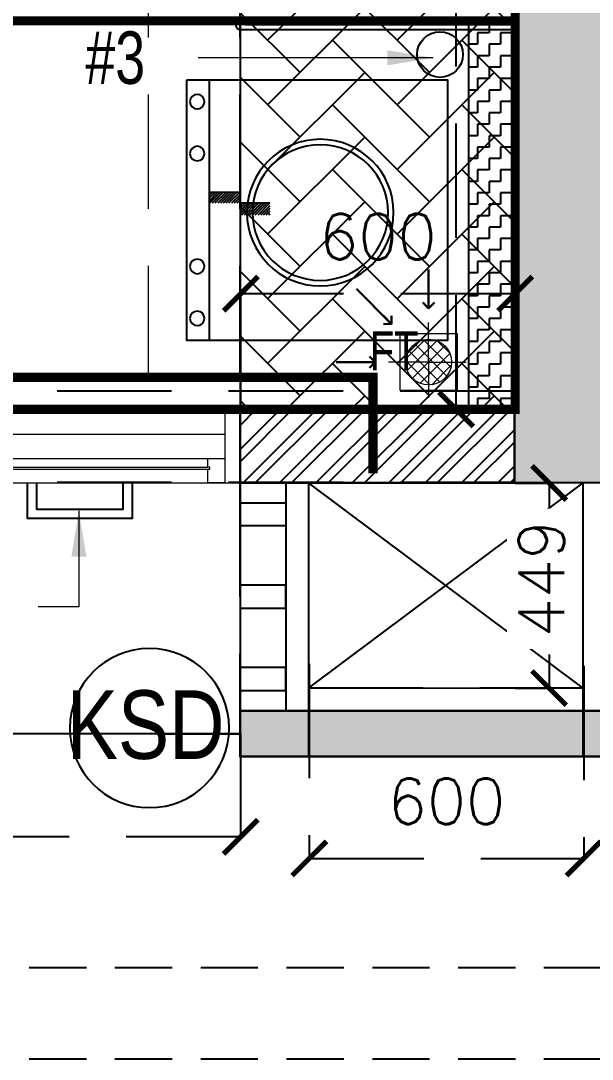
# Model space of a CAD drawing. Header units: millimetres. Extents: x 1135099 to 1230264, y -5736945 to -5695799.
# Drawn here: x 1195602 to 1196851, y -5720871 to -5718599 of the extents above; entities that cross this region are included whole.
import ezdxf
from ezdxf.enums import TextEntityAlignment as Align

# ---------------------------------------------------------------- set-up
doc = ezdxf.new("R2010")
doc.units = ezdxf.units.MM
doc.header["$LTSCALE"] = 1000
doc.header["$MEASUREMENT"] = 0
for name, pattern in [('$0$( Hidden )', [0.375, 0.25, -0.125]), ('3BHK-A$0$AUDIT_D_120904163729-0', [0]), ('3BHK-A$0$DASHED', [0.75, 0.5, -0.25]), ('AUDIT_D_120904163729-0', [0]), ('T8 - TYPICAL FLOOR CORE$0$HIDDEN', [0.375, 0.25, -0.125]), ('T8(T9 IS SIMILAR) - DIMENSION & TEXTING$0$HIDDEN', [0.375, 0.25, -0.125]), ('T8(T9 IS SIMILAR)$0$$0$HIDDEN', [0.375, 0.25, -0.125]), ('T8(T9 IS SIMILAR)$0$HIDDEN', [0.375, 0.25, -0.125])]:
    doc.linetypes.add(name, pattern=pattern)
doc.layers.get('0').update_dxf_attribs({"linetype": 'AUDIT_D_120904163729-0'})
for name, color, linetype in [('$0$a-beam 2', 50, 'Continuous'), ('3BHK-A$0$$0$a-KIT FIX', 251, 'Continuous'), ('3BHK-A$0$$0$A-SERVICES CUTOUT', 8, 'Continuous'), ('3BHK-A$0$$1$A-Elev Feature-Chajja', 13, 'Continuous'), ('3BHK-A$0$$1$CUT-OUT', 49, 'Continuous'), ('3BHK-A$0$A-DECK SUNK 125', 8, 'Continuous'), ('3BHK-A$0$A-HATCH -160', 251, '3BHK-A$0$AUDIT_D_120904163729-0'), ('3BHK-A$0$a-tile drop', 3, 'Continuous'), ('3BHK-A$0$APT PLANS-typ$0$TILEDROP', 3, 'Continuous'), ('3BHK-A$0$LEDGE WALL', 5, 'Continuous'), ('T8 - TYPICAL FLOOR CORE$0$A-SLAB SUNK-AC LEDGES', 251, 'T8 - TYPICAL FLOOR CORE$0$HIDDEN'), ('T8(T9 IS SIMILAR) - DIMENSION & TEXTING$0$A-DIMENSIONS', 2, 'T8(T9 IS SIMILAR) - DIMENSION & TEXTING$0$HIDDEN'), ('T8(T9 IS SIMILAR) - DIMENSION & TEXTING$1$a-window-no', 125, 'Continuous'), ('T8(T9 IS SIMILAR)$0$S-BEAM', 20, 'T8(T9 IS SIMILAR)$0$$0$HIDDEN'), ('T8_REFUGE COLUMNS$1$A-RCC COLS', 3, 'Continuous'), ('T8_TYPICAL COLUMNS$0$A-RCC COLS', 3, 'Continuous')]:
    doc.layers.add(name, color=color, linetype=linetype)
for name, color, linetype, lineweight in [('3BHK-A$0$$0$Window', 4, 'Continuous', 20), ('3BHK-A$0$$1$A-WALL- 160', 6, 'Continuous', 30), ('3BHK-A$0$A-AC PIPE', 151, 'Continuous', 20), ('3BHK-A$0$a-TOI-fixtures', 251, 'Continuous', 0), ('3BHK-A$0$A-WALL- 160', 6, 'Continuous', 30), ('T8(T9 IS SIMILAR) - DIMENSION & TEXTING$1$R0-18-10-2014-T1-1st Podium Floor Plan$0$Text', 2, 'Continuous', 0), ('T8(T9 IS SIMILAR)$0$D&W', 8, 'Continuous', 25), ('T8(T9 IS SIMILAR)$0$SCPL BEAM', 191, 'T8(T9 IS SIMILAR)$0$$0$HIDDEN', 13)]:
    doc.layers.add(name, color=color, linetype=linetype, lineweight=lineweight)
doc.layers.add('A-RERA CARPET AREA', color=30, linetype='Continuous', plot=False)
doc.layers.add('T8_REFUGE COLUMNS$1$COL-HATCH', color=7, linetype='Continuous', lineweight=25, true_color=0xa3a3a3)
doc.styles.add('3BHK-A$0$Romans 1', font='romans.shx', dxfattribs={"height": 100})
doc.styles.add('T8(T9 IS SIMILAR) - DIMENSION & TEXTING$0$Romans 1', font='romans.shx', dxfattribs={"height": 100})
doc.styles.add('T8(T9 IS SIMILAR) - DIMENSION & TEXTING$1$ARIAL ARROW', font='swisscl.ttf')
doc.styles.add('T8(T9 IS SIMILAR) - DIMENSION & TEXTING$1$LODHA STANDERD', font='sanss___.ttf')
doc.styles.add('T8(T9 IS SIMILAR) - DIMENSION & TEXTING$1$Tahoma', font='tahoma.ttf')
doc.dimstyles.new('3BHK-A$0$ALPINE S', dxfattribs={"dimscale": 0, "dimtxt": 100, "dimasz": 75, "dimexe": 0, "dimexo": 0, "dimgap": 75, "dimtad": 1, "dimdec": 0, "dimzin": 0, "dimdsep": 46, "dimtxsty": '3BHK-A$0$Romans 1', "dimblk": '3BHK-A$0$_ArchTick', "dimcen": 0.09, "dimclrd": 256, "dimclre": 256, "dimclrt": 7, "dimadec": 0, "dimazin": 0, "dimtfac": 1, "dimtdec": 0, "dimtofl": 0, "dimtmove": 1, "dimatfit": 0, "dimldrblk": '3BHK-A$0$_Open90', "dimfxl": 1, "dimtolj": 1, "dimtzin": 0, "dimarcsym": 0})
doc.dimstyles.new('T8(T9 IS SIMILAR) - DIMENSION & TEXTING$0$ALPINE S', dxfattribs={"dimscale": 0, "dimtxt": 100, "dimasz": 75, "dimexe": 0, "dimexo": 0, "dimgap": 75, "dimtad": 1, "dimdec": 0, "dimzin": 0, "dimdsep": 46, "dimtxsty": 'T8(T9 IS SIMILAR) - DIMENSION & TEXTING$0$Romans 1', "dimblk": 'T8(T9 IS SIMILAR) - DIMENSION & TEXTING$0$_ArchTick', "dimcen": 0.09, "dimclrd": 256, "dimclre": 256, "dimclrt": 7, "dimadec": 0, "dimazin": 0, "dimtfac": 1, "dimtdec": 0, "dimtofl": 0, "dimtmove": 1, "dimatfit": 0, "dimldrblk": 'T8(T9 IS SIMILAR) - DIMENSION & TEXTING$0$_Open90', "dimfxl": 1, "dimtolj": 1, "dimtzin": 0, "dimarcsym": 0})
doc.dimstyles.new('T8(T9 IS SIMILAR) - DIMENSION & TEXTING$1$SAMATA STD', dxfattribs={"dimtxt": 100, "dimasz": 50, "dimexe": 50, "dimexo": 50, "dimgap": 10, "dimtad": 0, "dimdec": 0, "dimrnd": 5, "dimzin": 0, "dimdsep": 46, "dimtxsty": 'T8(T9 IS SIMILAR) - DIMENSION & TEXTING$1$Tahoma', "dimblk": 'T8(T9 IS SIMILAR) - DIMENSION & TEXTING$1$_Origin2', "dimcen": -50, "dimdle": 50, "dimclrd": 7, "dimclre": 7, "dimclrt": 7, "dimadec": 0, "dimazin": 0, "dimtfac": 1, "dimtdec": 0, "dimtmove": 1, "dimatfit": 3, "dimfxl": 150, "dimtfill": 1, "dimtolj": 1, "dimtzin": 0, "dimlwd": -1, "dimlwe": -1, "dimarcsym": 0})

# ---------------------------------------------------------------- blocks, each defined once
blk = doc.blocks.new('$0$A$C76D3746F')
at = {"layer": '$0$a-beam 2', "color": 8, "linetype": '$0$( Hidden )', "ltscale": 0.5}
for p, q in [((-12599.80711363512, -10084.74847848155, -0.09401440869005448), (-9299.87048292812, -10084.80711367261)), ((-12599.807741442, -10284.74847848061, -0.09401440869005448), (-9299.871110734995, -10284.80711367261))]:
    blk.add_line(p, q, dxfattribs=at)
blk = doc.blocks.new('T8(T9 IS SIMILAR) - DIMENSION & TEXTING$0$_ArchTick')
at = {"color": 0, "linetype": 'ByBlock', "const_width": 0.15}
blk.add_lwpolyline([(-0.5, -0.5), (0.5, 0.5)], dxfattribs=at)
blk = doc.blocks.new('*D398')
at = {"layer": 'T8(T9 IS SIMILAR) - DIMENSION & TEXTING$0$A-DIMENSIONS', "linetype": 'T8(T9 IS SIMILAR) - DIMENSION & TEXTING$0$HIDDEN', "lineweight": -2, "transparency": 16777216}
for p, q in [((1196331.529810959, -5715473.890364932), (1196553.393906702, -5715473.890364932)), ((1196332.420367573, -5719448.555596146), (1196553.393906702, -5719448.555596146))]:
    blk.add_line(p, q, dxfattribs=at)
at = {"layer": 'T8(T9 IS SIMILAR) - DIMENSION & TEXTING$0$A-DIMENSIONS', "lineweight": -2, "transparency": 16777216}
blk.add_line((1196553.393906702, -5719448.555596146), (1196553.393906702, -5715473.890364932), dxfattribs=at)
at = {"layer": 'T8(T9 IS SIMILAR) - DIMENSION & TEXTING$0$A-DIMENSIONS', "linetype": 'ByBlock', "lineweight": -2, "transparency": 16777216, "xscale": 75, "yscale": 75, "zscale": 75}
for p, rotation in [((1196553.393906702, -5715473.890364932), 90), ((1196553.393906702, -5719448.555596146), 270)]:
    blk.add_blockref('T8(T9 IS SIMILAR) - DIMENSION & TEXTING$0$_ArchTick', p, dxfattribs=dict(at, rotation=rotation))
at = {"layer": 'T8(T9 IS SIMILAR) - DIMENSION & TEXTING$0$A-DIMENSIONS', "color": 7, "linetype": 'ByBlock', "transparency": 16777216, "insert": (1196428.393906703, -5717461.222980538), "char_height": 100, "attachment_point": 5, "rotation": 90, "style": 'T8(T9 IS SIMILAR) - DIMENSION & TEXTING$0$Romans 1'}
blk.add_mtext('\\A1;3975', dxfattribs=at)
blk = doc.blocks.new('T8(T9 IS SIMILAR) - DIMENSION & TEXTING$0$_Open90')
at = {"color": 0, "linetype": 'ByBlock', "lineweight": -2}
for p, q in [((-0.5, 0.5), (0, 0)), ((0, 0), (-1, 0)), ((0, 0), (-0.5, -0.5))]:
    blk.add_line(p, q, dxfattribs=at)
blk = doc.blocks.new('*D399')
at = {"layer": 'T8(T9 IS SIMILAR) - DIMENSION & TEXTING$0$A-DIMENSIONS', "linetype": 'T8(T9 IS SIMILAR) - DIMENSION & TEXTING$0$HIDDEN', "lineweight": -2, "transparency": 16777216}
for p, q in [((1196082.473115049, -5719448.618787812), (1196082.473115049, -5719195.61428794)), ((1196682.260591231, -5719448.767053495), (1196682.260591231, -5719195.61428794))]:
    blk.add_line(p, q, dxfattribs=at)
at = {"layer": 'T8(T9 IS SIMILAR) - DIMENSION & TEXTING$0$A-DIMENSIONS', "lineweight": -2, "transparency": 16777216}
blk.add_line((1196682.260591231, -5719195.61428794), (1196082.473115049, -5719195.61428794), dxfattribs=at)
at = {"layer": 'T8(T9 IS SIMILAR) - DIMENSION & TEXTING$0$A-DIMENSIONS', "linetype": 'ByBlock', "lineweight": -2, "transparency": 16777216, "xscale": 75, "yscale": 75, "zscale": 75, "rotation": 180}
blk.add_blockref('T8(T9 IS SIMILAR) - DIMENSION & TEXTING$0$_ArchTick', (1196082.473115049, -5719195.61428794), dxfattribs=at)
at = {"layer": 'T8(T9 IS SIMILAR) - DIMENSION & TEXTING$0$A-DIMENSIONS', "linetype": 'ByBlock', "lineweight": -2, "transparency": 16777216, "xscale": 75, "yscale": 75, "zscale": 75}
blk.add_blockref('T8(T9 IS SIMILAR) - DIMENSION & TEXTING$0$_ArchTick', (1196682.260591231, -5719195.61428794), dxfattribs=at)
at = {"layer": 'T8(T9 IS SIMILAR) - DIMENSION & TEXTING$0$A-DIMENSIONS', "color": 7, "linetype": 'ByBlock', "transparency": 16777216, "insert": (1196382.36685314, -5719070.61428794), "char_height": 100, "attachment_point": 5, "style": 'T8(T9 IS SIMILAR) - DIMENSION & TEXTING$0$Romans 1'}
blk.add_mtext('\\A1;600', dxfattribs=at)
blk = doc.blocks.new('T8(T9 IS SIMILAR) - DIMENSION & TEXTING$1$_Origin2')
at = {"color": 0, "linetype": 'ByBlock', "lineweight": -2}
blk.add_line((-0.5, 0), (-1, 0), dxfattribs=at)
for radius in [0.5, 0.25]:
    blk.add_circle((0, 0), radius, dxfattribs=at)
blk = doc.blocks.new('T8(T9 IS SIMILAR) - DIMENSION & TEXTING$1$WINDOW TAG')
at = {"layer": 'T8(T9 IS SIMILAR) - DIMENSION & TEXTING$1$a-window-no'}
blk.add_circle((0, 0), 174.0900956831736, dxfattribs=at)
at = {"layer": 'T8(T9 IS SIMILAR) - DIMENSION & TEXTING$1$a-window-no', "style": 'T8(T9 IS SIMILAR) - DIMENSION & TEXTING$1$LODHA STANDERD'}
blk.add_attdef('WINDOW', text='', height=150, dxfattribs=at).set_placement((11.34681474116587, 2.790841638110578), align=Align.MIDDLE_CENTER)
blk = doc.blocks.new('*D279')
at = {"layer": 'T8(T9 IS SIMILAR) - DIMENSION & TEXTING$0$A-DIMENSIONS', "linetype": 'T8(T9 IS SIMILAR) - DIMENSION & TEXTING$0$HIDDEN', "lineweight": -2, "transparency": 16777216}
for p, q in [((1196682.069077291, -5719609.863253386), (1196756.287187109, -5719609.863253386)), ((1196682.221095561, -5720058.465345389), (1196756.287187109, -5720058.465345389))]:
    blk.add_line(p, q, dxfattribs=at)
at = {"layer": 'T8(T9 IS SIMILAR) - DIMENSION & TEXTING$0$A-DIMENSIONS', "lineweight": -2, "transparency": 16777216}
blk.add_line((1196756.287187109, -5719609.863253386), (1196756.287187109, -5720058.465345389), dxfattribs=at)
at = {"layer": 'T8(T9 IS SIMILAR) - DIMENSION & TEXTING$0$A-DIMENSIONS', "linetype": 'ByBlock', "lineweight": -2, "transparency": 16777216, "xscale": 75, "yscale": 75, "zscale": 75}
for p, rotation in [((1196756.287187109, -5719609.863253386), 90), ((1196756.287187109, -5720058.465345389), 270)]:
    blk.add_blockref('T8(T9 IS SIMILAR) - DIMENSION & TEXTING$0$_ArchTick', p, dxfattribs=dict(at, rotation=rotation))
at = {"layer": 'T8(T9 IS SIMILAR) - DIMENSION & TEXTING$0$A-DIMENSIONS', "color": 7, "linetype": 'ByBlock', "transparency": 16777216, "insert": (1196739.402738273, -5719819.427415812), "char_height": 100, "attachment_point": 5, "rotation": 90, "style": 'T8(T9 IS SIMILAR) - DIMENSION & TEXTING$0$Romans 1', "bg_fill": 3, "box_fill_scale": 1.25, "bg_fill_color": 256, "bg_fill_true_color": 13158600, "bg_fill_transparency": 0}
blk.add_mtext('\\A1;449', dxfattribs=at)
blk = doc.blocks.new('*D280')
at = {"layer": 'T8(T9 IS SIMILAR) - DIMENSION & TEXTING$0$A-DIMENSIONS', "linetype": 'T8(T9 IS SIMILAR) - DIMENSION & TEXTING$0$HIDDEN', "lineweight": -2, "transparency": 16777216}
for p, q in [((1196232.234802247, -5720005.319764073), (1196232.234802247, -5720431.122095442)), ((1196831.920479783, -5720009.59977372), (1196831.920479783, -5720431.122095442))]:
    blk.add_line(p, q, dxfattribs=at)
at = {"layer": 'T8(T9 IS SIMILAR) - DIMENSION & TEXTING$0$A-DIMENSIONS', "lineweight": -2, "transparency": 16777216}
blk.add_line((1196232.234802247, -5720431.122095442), (1196831.920479783, -5720431.122095442), dxfattribs=at)
at = {"layer": 'T8(T9 IS SIMILAR) - DIMENSION & TEXTING$0$A-DIMENSIONS', "linetype": 'ByBlock', "lineweight": -2, "transparency": 16777216, "xscale": 75, "yscale": 75, "zscale": 75, "rotation": 180}
blk.add_blockref('T8(T9 IS SIMILAR) - DIMENSION & TEXTING$0$_ArchTick', (1196232.234802247, -5720431.122095442), dxfattribs=at)
at = {"layer": 'T8(T9 IS SIMILAR) - DIMENSION & TEXTING$0$A-DIMENSIONS', "linetype": 'ByBlock', "lineweight": -2, "transparency": 16777216, "xscale": 75, "yscale": 75, "zscale": 75}
blk.add_blockref('T8(T9 IS SIMILAR) - DIMENSION & TEXTING$0$_ArchTick', (1196831.920479783, -5720431.122095442), dxfattribs=at)
at = {"layer": 'T8(T9 IS SIMILAR) - DIMENSION & TEXTING$0$A-DIMENSIONS', "color": 7, "linetype": 'ByBlock', "transparency": 16777216, "insert": (1196532.077641015, -5720306.122095442), "char_height": 100, "attachment_point": 5, "style": 'T8(T9 IS SIMILAR) - DIMENSION & TEXTING$0$Romans 1', "bg_fill": 3, "box_fill_scale": 1.25, "bg_fill_color": 256, "bg_fill_true_color": 13158600, "bg_fill_transparency": 0}
blk.add_mtext('\\A1;600', dxfattribs=at)
blk = doc.blocks.new('*D255')
at = {"layer": 'T8(T9 IS SIMILAR) - DIMENSION & TEXTING$0$A-DIMENSIONS', "linetype": 'T8(T9 IS SIMILAR) - DIMENSION & TEXTING$0$HIDDEN', "lineweight": -2, "transparency": 16777216}
for p, q in [((1194032.528819618, -5720158.357093645), (1194032.528819618, -5720383.856399491)), ((1196082.231456206, -5720158.357093645), (1196082.231456206, -5720383.856399491))]:
    blk.add_line(p, q, dxfattribs=at)
at = {"layer": 'T8(T9 IS SIMILAR) - DIMENSION & TEXTING$0$A-DIMENSIONS', "lineweight": -2, "transparency": 16777216}
blk.add_line((1196082.231456206, -5720383.856399491), (1194032.528819618, -5720383.856399491), dxfattribs=at)
at = {"layer": 'T8(T9 IS SIMILAR) - DIMENSION & TEXTING$0$A-DIMENSIONS', "linetype": 'ByBlock', "lineweight": -2, "transparency": 16777216, "xscale": 75, "yscale": 75, "zscale": 75, "rotation": 180}
blk.add_blockref('T8(T9 IS SIMILAR) - DIMENSION & TEXTING$0$_ArchTick', (1194032.528819618, -5720383.856399491), dxfattribs=at)
at = {"layer": 'T8(T9 IS SIMILAR) - DIMENSION & TEXTING$0$A-DIMENSIONS', "linetype": 'ByBlock', "lineweight": -2, "transparency": 16777216, "xscale": 75, "yscale": 75, "zscale": 75}
blk.add_blockref('T8(T9 IS SIMILAR) - DIMENSION & TEXTING$0$_ArchTick', (1196082.231456206, -5720383.856399491), dxfattribs=at)
at = {"layer": 'T8(T9 IS SIMILAR) - DIMENSION & TEXTING$0$A-DIMENSIONS', "color": 7, "linetype": 'ByBlock', "transparency": 16777216, "insert": (1195057.380137912, -5720258.856399491), "char_height": 100, "attachment_point": 5, "style": 'T8(T9 IS SIMILAR) - DIMENSION & TEXTING$0$Romans 1'}
blk.add_mtext('\\A1;2050', dxfattribs=at)
blk = doc.blocks.new('T8_REFUGE COLUMNS')
at = {"layer": 'T8_REFUGE COLUMNS$1$COL-HATCH', "linetype": 'ByBlock'}
h = blk.add_hatch(color=256, dxfattribs=at)
h.dxf.hatch_style = 1
h.paths.add_polyline_path([(1196682.069077291, -5715374.863253402), (1196932.069074492, -5715374.863253402), (1196932.069074492, -5719609.863253396), (1196682.069077291, -5719609.863253396)])
at = {"layer": 'T8_REFUGE COLUMNS$1$A-RCC COLS', "linetype": 'ByBlock'}
blk.add_lwpolyline([(1196682.069077291, -5715374.863253402), (1196932.069074492, -5715374.863253402), (1196932.069074492, -5719609.863253396), (1196682.069077291, -5719609.863253396)], close=True, dxfattribs=at)
blk = doc.blocks.new('T8_TYPICAL COLUMNS')
at = {"layer": 'T8_TYPICAL COLUMNS$0$A-RCC COLS', "linetype": 'ByBlock'}
blk.add_blockref('T8_REFUGE COLUMNS', (0, 0), dxfattribs=at)
blk = doc.blocks.new('3BHK-A$0$$0$1500')
at = {"layer": '3BHK-A$0$$0$Window', "color": 1, "lineweight": 13}
for p, q in [((1150276.486151809, -5694418.8163806), (1148842.486151809, -5694418.8163806)), ((1149307.486151809, -5694418.8163806), (1148879.986151809, -5694418.8163806)), ((1149307.486151809, -5694472.143047268), (1148879.986151809, -5694472.143047268)), ((1149773.736151809, -5694472.143047268), (1149344.986151809, -5694472.143047268)), ((1149811.236151809, -5694472.143047268), (1150276.48615181, -5694472.143047269)), ((1149307.486151809, -5694525.469713934), (1148842.486151809, -5694525.469713934)), ((1149773.736151809, -5694525.469713934), (1149344.986151809, -5694525.469713934)), ((1150238.986151809, -5694525.469713934), (1149811.236151809, -5694525.469713934)), ((1149773.736151809, -5694578.8163806), (1148842.486151809, -5694578.8163806)), ((1150238.986151809, -5694578.8163806), (1149811.236151809, -5694578.8163806))]:
    blk.add_line(p, q, dxfattribs=at)
at = {"layer": '3BHK-A$0$$0$Window', "color": 5, "lineweight": 13}
for p, q in [((1149307.486151809, -5694449.059713934), (1148879.986151809, -5694449.059713934)), ((1149307.486151809, -5694453.559713934), (1148879.986151809, -5694453.559713934)), ((1149773.736151809, -5694490.726380601), (1149344.986151809, -5694490.726380601)), ((1149773.736151809, -5694506.886380601), (1149344.986151809, -5694506.886380601)), ((1150238.986151809, -5694544.053047268), (1149811.236151809, -5694544.053047268)), ((1150238.986151809, -5694560.233047267), (1149811.236151809, -5694560.233047267))]:
    blk.add_line(p, q, dxfattribs=at)
at = {"layer": '3BHK-A$0$$0$Window', "color": 4, "lineweight": 13}
for points in [[(1148842.486151809, -5694418.8163806), (1148809.486151809, -5694418.8163806), (1148809.486151809, -5694578.8163806), (1148842.486151809, -5694578.8163806)], [(1148879.986151809, -5694453.559713934), (1148879.986151809, -5694472.143047268), (1148842.486151809, -5694472.143047268), (1148842.486151809, -5694418.8163806), (1148879.986151809, -5694418.8163806), (1148879.986151809, -5694449.059713934), (1148875.486151809, -5694449.059713934), (1148875.486151809, -5694453.559713934)], [(1149307.486151809, -5694453.559713934), (1149307.486151809, -5694472.143047268), (1149344.986151809, -5694472.143047268), (1149344.986151809, -5694418.8163806), (1149307.486151809, -5694418.8163806), (1149307.486151809, -5694449.059713934), (1149311.986151809, -5694449.059713934), (1149311.986151809, -5694453.559713934)], [(1150309.486151809, -5694418.8163806), (1150276.486151809, -5694418.8163806), (1150276.486151809, -5694578.8163806), (1150309.486151809, -5694578.8163806)], [(1149344.986151809, -5694506.886380601), (1149344.986151809, -5694525.469713934), (1149307.486151809, -5694525.469713934), (1149307.486151809, -5694472.143047268), (1149344.986151809, -5694472.143047268), (1149344.986151809, -5694490.726380601), (1149340.486151809, -5694490.726380601), (1149340.486151809, -5694506.886380601)], [(1149773.736151809, -5694506.886380601), (1149773.736151809, -5694525.469713934), (1149811.236151809, -5694525.469713934), (1149811.236151809, -5694472.143047268), (1149773.736151809, -5694472.143047268), (1149773.736151809, -5694490.726380601), (1149778.236151809, -5694490.726380601), (1149778.236151809, -5694506.886380601)], [(1149811.236151809, -5694560.233047267), (1149811.236151809, -5694578.8163806), (1149773.736151809, -5694578.8163806), (1149773.736151809, -5694525.469713934), (1149811.236151809, -5694525.469713934), (1149811.236151809, -5694544.053047268), (1149806.736151809, -5694544.053047268), (1149806.736151809, -5694560.233047267)], [(1150238.986151809, -5694560.233047267), (1150238.986151809, -5694578.8163806), (1150276.486151809, -5694578.8163806), (1150276.486151809, -5694525.469713934), (1150238.986151809, -5694525.469713934), (1150238.986151809, -5694544.053047268), (1150243.486151809, -5694544.053047268), (1150243.486151809, -5694560.233047267)]]:
    blk.add_lwpolyline(points, close=True, dxfattribs=at)
blk = doc.blocks.new('3BHK-A$0$$0$WM-flat-1')
at = {"layer": '3BHK-A$0$$0$a-KIT FIX'}
blk.add_line((-110.3425776257645, -114.8052598498761), (-680.6954879406837, -114.8052598498761), dxfattribs=at)
blk.add_lwpolyline([(-680.6954879406837, -64.80525984987615), (-680.6954879406837, -635.1581701645628), (-110.3425776257645, -635.1581701645628), (-110.3425776257645, -64.80525984987615)], close=True, dxfattribs=at)
for centre, radius in [((-632.5945640295978, -87.86119951773433), 15.90515277803484), ((-518.9811874706065, -87.86119951773433), 15.90515277803484), ((-272.0568780959584, -87.86119951773433), 15.90515277803484), ((-158.4435015368508, -87.86119951773433), 15.90515277803484), ((-389.9216592886951, -356.8034508628771), 160.3296792248438), ((-389.9216592886951, -356.8034508628771), 148.3296792248438)]:
    blk.add_circle(centre, radius, dxfattribs=at)
blk = doc.blocks.new('3BHK-A$0$TILE DROP -x')
at = {"layer": '3BHK-A$0$APT PLANS-typ$0$TILEDROP'}
h = blk.add_hatch(dxfattribs=at)
h.set_pattern_fill('ACET-2D-ANSI31', color=8, scale=90, angle=89.99999999999999, style=0)
h.set_pattern_definition([(135, (-851695.9139893535, 5365039.182609772), (-7.954951288348662, -7.954951288348659), [])])
h.paths.add_polyline_path([(-58323.94854449527, -19205.88290157635), (-58323.94854449527, -19023.73387729563), (-58261.51981097856, -19023.73387729563), (-58261.51981097856, -19205.88290157635)])
edge = h.paths.add_edge_path()
edge.add_line((-58323.94854449527, -19381.16774707194), (-58393.72960459582, -19381.16774707194))
edge.add_line((-58323.9485444997, -19205.88290157635), (-58323.94854449527, -19381.16774707194))
edge.add_line((-58393.08517707838, -19205.88290157635), (-58323.9485444997, -19205.88290157635))
edge.add_line((-58393.08517707464, -19381.16774707194), (-58393.08517707838, -19205.88290157635))
at = {"layer": '3BHK-A$0$APT PLANS-typ$0$TILEDROP', "color": 1}
blk.add_line((-58153.93408855224, -19205.88290150836), (-58434.03095930733, -19205.88290150836), dxfattribs=at)
at = {"layer": '3BHK-A$0$APT PLANS-typ$0$TILEDROP', "color": 20, "const_width": 10}
for points in [[(-58261.51981097856, -19205.88290157635), (-58261.51981097856, -19023.73387729563)], [(-58323.94854449527, -19381.16774707194), (-58323.94854449527, -19205.88290157635)], [(-58323.94854449527, -19205.88290157635), (-58261.51981097856, -19205.88290157635)]]:
    blk.add_lwpolyline(points, dxfattribs=at)
blk = doc.blocks.new('3BHK-A$0$_ArchTick')
at = {"color": 0, "linetype": 'ByBlock', "const_width": 0.15}
blk.add_lwpolyline([(-0.5, -0.5), (0.5, 0.5)], dxfattribs=at)
blk = doc.blocks.new('3BHK-A$0$_Open90')
at = {"color": 0, "linetype": 'ByBlock', "lineweight": -2}
for p, q in [((0, 0), (-1, 0)), ((-0.5, 0.5), (0, 0)), ((0, 0), (-0.5, -0.5))]:
    blk.add_line(p, q, dxfattribs=at)
blk = doc.blocks.new('T8 - TYPICAL FLOOR CORE')
at = {"layer": 'T8 - TYPICAL FLOOR CORE$0$A-SLAB SUNK-AC LEDGES', "linetype": 'ByBlock'}
blk.add_line((1194032.528819619, -5720158.357093652, -0.02432551863291288), (1196082.231456206, -5720158.357093652, -0.02432551863291288), dxfattribs=at)
blk = doc.blocks.new('T8(T9 IS SIMILAR) - DIMENSION & TEXTING')
at = {"layer": 'T8(T9 IS SIMILAR) - DIMENSION & TEXTING$1$a-window-no'}
ref = blk.add_blockref('T8(T9 IS SIMILAR) - DIMENSION & TEXTING$1$WINDOW TAG', (1195882.961044459, -5720145.96063589), dxfattribs=dict(at, xscale=-1))
ref.add_attrib('WINDOW', 'KSD', dxfattribs={"height": 150, "style": 'T8(T9 IS SIMILAR) - DIMENSION & TEXTING$1$LODHA STANDERD', "width": 0.8}).set_placement((1195874.577192681, -5720138.437283966), align=Align.MIDDLE_CENTER)
at = {"layer": 'T8(T9 IS SIMILAR) - DIMENSION & TEXTING$1$R0-18-10-2014-T1-1st Podium Floor Plan$0$Text', "linetype": 'ByBlock', "style": 'T8(T9 IS SIMILAR) - DIMENSION & TEXTING$1$ARIAL ARROW'}
blk.add_text('FT', height=85, dxfattribs=at).set_placement((1196364.46579101, -5719363.008571354))
at = {"layer": 'T8(T9 IS SIMILAR) - DIMENSION & TEXTING$1$R0-18-10-2014-T1-1st Podium Floor Plan$0$Text', "insert": (1195742.718816603, -5718738.176692869, 0.008513931521519469), "char_height": 114.75, "width": 219.1605420869938, "attachment_point": 7, "style": 'T8(T9 IS SIMILAR) - DIMENSION & TEXTING$1$ARIAL ARROW'}
blk.add_mtext('#3', dxfattribs=at)
at = {"layer": 'T8(T9 IS SIMILAR) - DIMENSION & TEXTING$0$A-DIMENSIONS', "linetype": 'ByBlock'}
for base, p1, p2, angle, picture, middle in [((1196553.393906702, -5715473.890364932), (1196332.420367573, -5719448.555596146), (1196331.529810959, -5715473.890364932), 270, '*D398', (1196428.393906703, -5717461.222980538)), ((1196082.473115049, -5719195.61428794), (1196682.260591231, -5719448.767053495), (1196082.473115049, -5719448.618787812, 0.4895635743113104), 180, '*D399', (1196382.36685314, -5719070.61428794))]:
    dim = blk.add_linear_dim(base=base, p1=p1, p2=p2, angle=angle, dimstyle='T8(T9 IS SIMILAR) - DIMENSION & TEXTING$0$ALPINE S', override={"dimscale": 1, "dimfxl": 5, "dimarcsym": 1}, dxfattribs=at)
    dim.commit()
    dim.dimension.update_dxf_attribs({"geometry": picture, "text_midpoint": middle})
dim = blk.add_linear_dim(base=(1196756.287187109, -5720058.465345389), p1=(1196682.069077291, -5719609.863253386), p2=(1196682.221095561, -5720058.465345389, -0.02432551863291288), angle=90, dimstyle='T8(T9 IS SIMILAR) - DIMENSION & TEXTING$0$ALPINE S', override={"dimscale": 1, "dimfxl": 5, "dimtfill": 1, "dimarcsym": 1}, dxfattribs=at)
dim.commit()
dim.dimension.update_dxf_attribs({"geometry": '*D279', "text_midpoint": (1196864.402738273, -5719819.427415812), "dimtype": 128})
dim = blk.add_linear_dim(base=(1194032.528819618, -5720383.856399491), p1=(1196082.231456206, -5720158.357093645, -0.02432551863291288), p2=(1194032.528819618, -5720158.357093645, -0.02432551863291288), dimstyle='T8(T9 IS SIMILAR) - DIMENSION & TEXTING$0$ALPINE S', override={"dimscale": 1, "dimfxl": 5, "dimarcsym": 1}, dxfattribs=at)
dim.commit()
dim.dimension.update_dxf_attribs({"geometry": '*D255', "text_midpoint": (1195057.380137912, -5720258.856399491)})
at = {"layer": 'T8(T9 IS SIMILAR) - DIMENSION & TEXTING$1$R0-18-10-2014-T1-1st Podium Floor Plan$0$Text'}
for points in [[(1196503.028999816, -5718679.638020333, -0.02432551863291288), (1196080.456545894, -5718679.665225117, -0.02432551863291288), (1195989.456545894, -5718679.638020333, -0.02432551863291288)], [(1195728.724524683, -5719670.968052423), (1195728.751729467, -5719880.723644544), (1195639.538860055, -5719880.768333632)]]:
    blk.add_leader(points, dimstyle='T8(T9 IS SIMILAR) - DIMENSION & TEXTING$1$SAMATA STD', override={"dimscale": 1, "dimasz": 100, "dimclrd": 2, "dimfxlon": 1, "dimarcsym": 1}, dxfattribs=at)
at = {"layer": 'T8(T9 IS SIMILAR) - DIMENSION & TEXTING$0$A-DIMENSIONS', "linetype": 'ByBlock'}
dim = blk.add_linear_dim(base=(1196831.920479783, -5720431.122095442), p1=(1196232.234802247, -5720005.319764073, -0.02432551863291288), p2=(1196831.920479783, -5720009.59977372, -0.02432551863291288), dimstyle='T8(T9 IS SIMILAR) - DIMENSION & TEXTING$0$ALPINE S', override={"dimscale": 1, "dimfxl": 5, "dimtfill": 1, "dimarcsym": 1}, dxfattribs=at)
dim.commit()
dim.dimension.update_dxf_attribs({"geometry": '*D280', "text_midpoint": (1196532.077641015, -5720306.122095442)})
blk = doc.blocks.new('3BHK-A$0$A$C1DA736AB')
at = {"layer": '3BHK-A$0$a-TOI-fixtures', "linetype": 'ByBlock'}
for points in [[(117.0387634050567, 0.417050295509398, -1.444221873203588e-07), (202.2607585566584, 0.417050295509398, -1.444221873203588e-07)], [(81.71770091936924, -82.77827512752265, -1.444221873203588e-07), (158.1694625304081, -159.9498260067776, -1.444221873203588e-07)], [(0.4170502950437367, -117.0387634048238, -1.444221873203588e-07), (0.4170502950437367, -202.2607585564256, -1.444221873203588e-07)]]:
    blk.add_leader(points, dimstyle='3BHK-A$0$ALPINE S', override={"dimscale": 1, "dimasz": 25, "dimtad": 0, "dimfxl": 5, "dimtfill": 1, "dimarcsym": 1}, dxfattribs=at)
blk = doc.blocks.new('3BHK-A$0$Type-A-First Floor Plan-bottom-up$0$FLOOR TRAP-flat-6')
at = {"layer": '3BHK-A$0$a-TOI-fixtures'}
h = blk.add_hatch(dxfattribs=at)
h.set_pattern_fill('ACET-2D-_USER', color=256, scale=20, angle=45, style=0, double=1, pattern_type=0)
h.set_pattern_definition([(45, (-789896.9811593808, 5385770.065510595), (-14.14213562373095, 14.14213562373095), []), (135, (-789896.9811593808, 5385770.065510595), (-14.14213562373095, -14.14213562373095), [])])
edge = h.paths.add_edge_path()
edge.add_arc((150, 150), 50, 0, 360)
for q in [(150, 228.6066128518432), (67.63823741488159, 150), (237.4005553794559, 150), (150, 63.56981365382671)]:
    blk.add_line((150, 150), q, dxfattribs=at)
blk.add_lwpolyline([(87.5, 212.5), (212.5, 212.5), (212.5, 87.5), (87.5, 87.5)], close=True, dxfattribs=at)
blk.add_circle((150, 150), 50, dxfattribs=at)
at = {"layer": '3BHK-A$0$A-WALL- 160', "linetype": 'ByBlock'}
blk.add_blockref('3BHK-A$0$A$C1DA736AB', (149.5829497049563, 149.5829497044906, 1.444221873203588e-07), dxfattribs=at)
blk = doc.blocks.new('3BHK-A')
at = {"layer": '3BHK-A$0$A-DECK SUNK 125'}
h = blk.add_hatch(dxfattribs=at)
h.set_pattern_fill('AR-HBONE', color=256, scale=25)
h.set_pattern_definition([(45.00000000000001, (-0.652265147306025, 1286.837772074156), (1.110223024625157e-14, 141.4213562373095), [299.9999999999999, -99.99999999999997]), (135, (70.0584129774943, 1357.548450198956), (1.110223024625157e-14, 141.4213562373095), [299.9999999999991, -99.99999999999979])])
h.paths.add_polyline_path([(1196082.229792931, -5717635.85736404), (1196082.231456185, -5719448.62002397), (1196682.195856193, -5719448.715383983), (1196682.194192939, -5717635.857364039)])
at = {"layer": '3BHK-A$0$A-HATCH -160', "linetype": 'ByBlock'}
h = blk.add_hatch(dxfattribs=at)
h.set_pattern_fill('ZIGZAG', color=256, scale=250)
h.set_pattern_definition([(9.213864076586625e-15, (1.30385160446167e-08, 0), (31.25, 31.25), [31.25, -31.25]), (90, (31.25000001303852, 0), (-31.25, 31.25), [31.25, -31.25])])
h.paths.add_polyline_path([(1185182.784720457, -5714749.522536782), (1186532.739604953, -5714749.522536782), (1186532.739604953, -5714149.53015602), (1186632.739604953, -5714149.53015602), (1186632.739604954, -5714749.522536783), (1188712.739604953, -5714749.522536781), (1188712.737810913, -5714049.530156025), (1189032.455970523, -5714049.530156025), (1189032.456343462, -5714149.529336603), (1188812.739604953, -5714149.530156019), (1188812.739604953, -5715449.514917542), (1189032.455970523, -5715449.514098127), (1189032.455970527, -5715549.514098127), (1188712.739604953, -5715549.514917542), (1188712.739604953, -5714849.522536781), (1186632.739604953, -5714849.522536783), (1186632.739604953, -5715664.522575011), (1186532.739604953, -5715664.522575011), (1186532.739604953, -5714849.522536783), (1185182.784793119, -5714849.522536782)])
h.paths.add_polyline_path([(1185182.784720457, -5713249.522536782), (1185782.739604953, -5713249.522536782), (1185782.739604953, -5713149.522536782), (1185182.784720457, -5713149.522536782)])
h.paths.add_polyline_path([(1186532.739604953, -5710699.522536782), (1186632.739604953, -5710699.522536782), (1186632.739604953, -5713249.522536782), (1186532.739604953, -5713249.522536782)])
h.paths.add_polyline_path([(1186532.739604954, -5717399.522536783), (1186632.739604953, -5717399.522536783), (1186632.739604953, -5716414.522575011), (1186532.739604954, -5716414.522575011)])
h.paths.add_polyline_path([(1194902.150947615, -5715375.036354459), (1194082.260591126, -5715375.036354459), (1194082.260591126, -5715475.036354459), (1194902.150947615, -5715475.036354459)])
h.paths.add_polyline_path([(1195782.150947615, -5715375.036354459), (1196682.238411872, -5715375.036354459), (1196682.238411872, -5715475.036354459), (1195782.150947615, -5715475.036354459)])
h.paths.add_polyline_path([(1194132.526145509, -5714149.863253383), (1196532.369635714, -5714149.863253383), (1196532.369635714, -5714049.863253383), (1194132.526145509, -5714049.863253383)])
h.paths.add_polyline_path([(1197432.369635714, -5711800.181709208), (1197532.369635713, -5711800.181709208), (1197532.369635713, -5714149.863253383), (1197432.369635714, -5714149.863253383)])
h.paths.add_polyline_path([(1198282.369635714, -5714149.863253383), (1198958.700144985, -5714149.863253387), (1198958.700144985, -5714049.864075284), (1198282.369635714, -5714049.864075281)])
h.paths.add_polyline_path([(1196871.920479781, -5720208.620572756), (1196082.231456206, -5720209.680859622), (1196082.33626486, -5720109.672830017), (1196082.234802242, -5720109.680760174), (1196182.231456206, -5720109.680761719), (1196871.920479781, -5720108.620474854)])
h.paths.add_polyline_path([(1193397.244164141, -5709939.875150396), (1193882.260591126, -5709939.579262343), (1193882.260591126, -5710040.054321714), (1193397.32087479, -5710040.054321714)])
h.paths.add_polyline_path([(1186632.700148101, -5708554.689457875), (1187192.339545021, -5708554.76753319), (1187192.339545021, -5708654.722368722), (1186632.703050737, -5708654.722368754)])
h.paths.add_polyline_path([(1194182.260592735, -5715723.976018642), (1194082.260591126, -5715723.976018642), (1194082.260591126, -5715473.976018642), (1194182.260592735, -5715473.976018642)])
h = blk.add_hatch(dxfattribs=at)
h.set_pattern_fill('ANSI32', color=256, scale=150, angle=-89.99999999999999)
h.set_pattern_definition([(45.00000000000001, (1184211.520444183, -5724246.762942554), (-39.77475644174329, 39.77475644174329), []), (45.00000000000001, (1184238.036948432, -5724246.762942554), (-39.77475644174329, 39.77475644174329), [])])
h.paths.add_polyline_path([(1196682.195856114, -5719448.675101233), (1196082.339695834, -5719448.674826953), (1196082.33632182, -5719609.863116243), (1196682.195828136, -5719609.863390524)])
at = {"layer": '3BHK-A$0$LEDGE WALL', "linetype": 'ByBlock'}
h = blk.add_hatch(dxfattribs=at)
h.set_pattern_fill('ZIGZAG', color=8, scale=200, angle=180)
h.set_pattern_definition([(180, (1.30385160446167e-08, 0), (-25, -25), [25, -25]), (270, (-24.99999998696148, 0), (24.99999999999999, -25), [25, -25])])
h.paths.add_polyline_path([(1196582.077584377, -5718598.719526865), (1196682.260591231, -5718598.719526865), (1196682.260591231, -5719448.767053492), (1196582.077584377, -5719448.767053492)])
at = {"linetype": 'ByBlock', "elevation": -0.5138890929442232}
for points in [[(1195846.335100719, -5719609.862084992), (1195846.335100719, -5719687.65234325), (1195618.118196138, -5719687.65234325), (1195618.118196138, -5719609.893145261)], [(1195826.335100719, -5719609.862084992), (1195826.335100719, -5719667.65234325), (1195638.118196138, -5719667.65234325), (1195638.118196138, -5719609.893145261)]]:
    blk.add_lwpolyline(points, dxfattribs=at)
at = {"layer": '3BHK-A$0$$0$a-KIT FIX', "color": 1}
for p, q in [((1196082.257663121, -5718598.723622181, -0.02432551863291288), (1196082.23121392, -5716442.943943954, -0.02432551863291288)), ((1196082.250101118, -5718598.723622235, -0.02432551863289589), (1196682.06907729, -5718598.719232282)), ((1196082.250240175, -5718617.723622235, -0.02432551914462877), (1196682.069228965, -5718617.719232282))]:
    blk.add_line(p, q, dxfattribs=at)
at = {"layer": '3BHK-A$0$$0$a-KIT FIX', "color": 1, "extrusion": (-4.055476665109347e-05, -3.237448484285457e-10, 0.9999999991776556)}
blk.add_arc((1196082.249186058, -5718608.223622289, -48.52931070010094), 9.500000000009567, 90.00041936294244, 270.0004193095816, dxfattribs=at)
at = {"layer": '3BHK-A$0$$0$A-SERVICES CUTOUT', "ltscale": 5, "elevation": -0.02432551863291288}
blk.add_lwpolyline([(1196082.229792931, -5717635.85736404), (1196082.231456185, -5719448.62002397), (1196682.195856193, -5719448.715383983), (1196682.194192939, -5717635.857364039)], close=True, dxfattribs=at)
at = {"layer": '3BHK-A$0$$1$A-Elev Feature-Chajja', "color": 4, "elevation": -0.02432551863291288}
for points in [[(1196082.234802244, -5719703.481157062), (1196082.234802244, -5719653.481157062), (1196182.234802061, -5719653.478802872), (1196182.234802061, -5719703.478802872)], [(1196082.234802245, -5719833.620425903), (1196082.234802245, -5719883.620425903), (1196182.234802062, -5719883.622780093), (1196182.234802062, -5719833.622780093)], [(1196082.234802244, -5720013.759694745), (1196082.234802244, -5720063.759694745), (1196182.234802061, -5720063.762048935), (1196182.234802061, -5720013.762048935)]]:
    blk.add_lwpolyline(points, close=True, dxfattribs=at)
at = {"layer": '3BHK-A$0$$1$A-WALL- 160', "linetype": 'ByBlock'}
blk.add_line((1197031.920479781, -5720208.620523805), (1196082.231456206, -5720208.620425902, -0.02432551863291288), dxfattribs=at)
at = {"layer": '3BHK-A$0$$1$A-WALL- 160', "linetype": 'ByBlock', "elevation": -0.02432551863291288}
for points in [[(1196682.195856114, -5719448.675101233), (1196082.339695834, -5719448.674826953), (1196082.336349797, -5719609.863116243), (1196682.195856114, -5719609.863390524)], [(1196871.920479781, -5720108.620523805), (1196082.234802242, -5720108.620425903), (1196082.231456206, -5720208.620425903), (1196871.920479781, -5720208.620523806)]]:
    blk.add_lwpolyline(points, close=True, dxfattribs=at)
at = {"layer": '3BHK-A$0$$1$CUT-OUT'}
for p, q in [((1196082.234802247, -5719608.620425903, -0.02432551863291288), (1196082.234802242, -5720108.620425903, -0.02432551863291288)), ((1196182.234802247, -5719608.620425903, -0.02432551863291288), (1196182.234802242, -5720108.620425903, -0.02432551863291288)), ((1196232.234802245, -5720058.620474854, -0.02432551863291288), (1196831.920479781, -5719609.863253383, -0.02432551863291288)), ((1196831.920479781, -5720058.620474854, -0.02432551863291288), (1196232.234802245, -5719609.863253383, -0.02432551863291288))]:
    blk.add_line(p, q, dxfattribs=at)
at = {"layer": '3BHK-A$0$$1$CUT-OUT', "elevation": -0.02432551863291288}
blk.add_lwpolyline([(1196232.234802245, -5720057.999036638), (1196831.920479781, -5720058.620474854), (1196831.920479781, -5719609.863253383), (1196232.234802245, -5719609.241815167)], close=True, dxfattribs=at)
at = {"layer": '3BHK-A$0$A-AC PIPE', "linetype": '3BHK-A$0$DASHED', "ltscale": 0.1, "const_width": 20, "elevation": 0.1010743518941257}
blk.add_lwpolyline([(1192557.721236588, -5717490.557366248), (1194287.312476358, -5717490.557366248), (1194287.312476358, -5719378.672653027), (1196372.854030069, -5719378.672653027), (1196372.854030069, -5719589.016396596)], dxfattribs=at)
at = {"layer": '3BHK-A$0$LEDGE WALL', "elevation": -0.02432551863291288}
blk.add_lwpolyline([(1196582.077584377, -5718598.719526865), (1196682.260591231, -5718598.719526865), (1196682.260591231, -5719448.767053492), (1196582.077584377, -5719448.767053492)], close=True, dxfattribs=at)
at = {"layer": '3BHK-A$0$LEDGE WALL'}
blk.add_circle((1196519.230913738, -5718672.571429285), 50, dxfattribs=at)
at = {"layer": '3BHK-A$0$$0$a-KIT FIX', "extrusion": (0, 0, -1), "zscale": -0.9999999999999998, "rotation": 270}
blk.add_blockref('3BHK-A$0$$0$WM-flat-1', (-1195900.828424913, -5719408.275124653, 0.02432551863291288), dxfattribs=at)
at = {"layer": '3BHK-A$0$$1$A-WALL- 160', "linetype": 'ByBlock', "rotation": 180}
blk.add_blockref('3BHK-A$0$$0$1500', (2344891.717608005, -11414028.67846558, -0.5138890929442232), dxfattribs=at)
at = {"layer": '3BHK-A$0$a-tile drop', "xscale": 0.3750000000000001, "yscale": 0.3750000000000001, "zscale": 0.3750000000000001, "rotation": 90}
blk.add_blockref('3BHK-A$0$TILE DROP -x', (1188880.024536559, -5697125.90294457, -0.02432551863291288), dxfattribs=at)
at = {"layer": '3BHK-A$0$a-TOI-fixtures', "extrusion": (0, 0, -1), "xscale": -0.9999999999999998, "zscale": -0.9999999999999998, "rotation": 179.9999999999999}
blk.add_blockref('3BHK-A$0$Type-A-First Floor Plan-bottom-up$0$FLOOR TRAP-flat-6', (-1196644.442528059, -5719195.417632321, 0.0408728952181896), dxfattribs=at)
blk = doc.blocks.new('T8(T9 IS SIMILAR)')
at = {"layer": 'T8(T9 IS SIMILAR)$0$D&W', "linetype": 'ByBlock'}
blk.add_blockref('3BHK-A', (1.862645149230957e-09, 0), dxfattribs=at)
blk.add_blockref('T8 - TYPICAL FLOOR CORE', (1.862645149230957e-09, 0), dxfattribs=at)
at = {"layer": 'T8(T9 IS SIMILAR)$0$S-BEAM'}
for p, q in [((1194182.296974405, -5719408.309291909, -0.3323771528167498), (1196682.231512888, -5719408.315629194, -0.02543754766014805)), ((1194182.296467408, -5719608.309291909, -0.3323771528167498), (1196682.231005891, -5719608.315629194, -0.02543754766014805)), ((1196081.645185544, -5719608.445229301), (1196081.695807382, -5720208.480795989)), ((1196231.645185544, -5719608.445229301), (1196231.695807382, -5720208.480795989)), ((1196831.348010751, -5719608.693458699, -0.3067546802286609), (1196831.348010751, -5720208.620523803, -0.3067546802286609)), ((1196231.683150039, -5720058.449578075, -0.04846109421782586), (1196831.348010751, -5720058.294938523, -0.2421635908388676)), ((1196081.695808007, -5720208.488261292), (1197031.348010752, -5720208.243368188, -0.3067546802294601))]:
    blk.add_line(p, q, dxfattribs=at)
at = {"layer": 'T8(T9 IS SIMILAR)$0$S-BEAM', "elevation": -0.1662015998554092}
blk.add_lwpolyline([(1194032.742013418, -5719608.241688529), (1194032.690047063, -5720158.236764646), (1196082.070228754, -5720158.477422661)], dxfattribs=at)
at = {"layer": 'T8(T9 IS SIMILAR)$0$SCPL BEAM', "linetype": 'T8(T9 IS SIMILAR)$0$HIDDEN'}
for p, q in [((1195881.443882867, -5717635.159998069, 2.309126299249556), (1195881.449416562, -5719408.314559409, -0.2596457761678455)), ((1196081.443882837, -5717635.159373919, 2.309143177229089), (1196081.448889866, -5719608.314106235, -0.09920100931708475))]:
    blk.add_line(p, q, dxfattribs=at)
at = {"layer": 'T8(T9 IS SIMILAR)$0$D&W', "linetype": 'ByBlock'}
blk.add_blockref('T8_TYPICAL COLUMNS', (1.862645149230957e-09, 0), dxfattribs=at)

msp = doc.modelspace()

# ---------------------------------------------------------------- linework, layer by layer
at = {"layer": 'A-RERA CARPET AREA', "const_width": 20, "elevation": 0.6149634448385195}
msp.add_lwpolyline([(1185182.802404939, -5710698.344794664), (1185182.80099492, -5717398.513154873), (1186632.760231313, -5717398.553286247), (1186632.739604953, -5719523.513847707), (1189932.73203868, -5719523.513847707), (1189932.73203868, -5717573.492328897), (1194182.618075093, -5717573.478988362), (1194182.631962473, -5718598.594508966), (1196682.276042616, -5718598.943104292), (1196682.246610657, -5715374.010705077), (1199207.368364683, -5715374.044625693), (1199207.370906735, -5714273.453049365)], dxfattribs=at)
msp.add_lwpolyline([(1194182.631962473, -5718598.594508966), (1196682.195856193, -5718598.594508966), (1196682.195856193, -5719448.767030726), (1194182.631962473, -5719448.767030726)], close=True, dxfattribs=at)

# ---------------------------------------------------------------- block references
at = {"layer": '$0$a-beam 2', "linetype": 'ByBlock', "xscale": -1}
msp.add_blockref('$0$A$C76D3746F', (1184832.735128807, -5710585.6977302, 0.0696888903214711), dxfattribs=at)

# ---------------------------------------------------------------- next in the draw order: block references
at = {"linetype": 'ByBlock'}
msp.add_blockref('T8(T9 IS SIMILAR)', (-1.37216046708636, 0.2067924262955785, -0.6392889634667603), dxfattribs=at)

# ---------------------------------------------------------------- next in the draw order: block references
msp.add_blockref('T8(T9 IS SIMILAR) - DIMENSION & TEXTING', (0, 0), dxfattribs=at)

doc.saveas('drawing.dxf')
